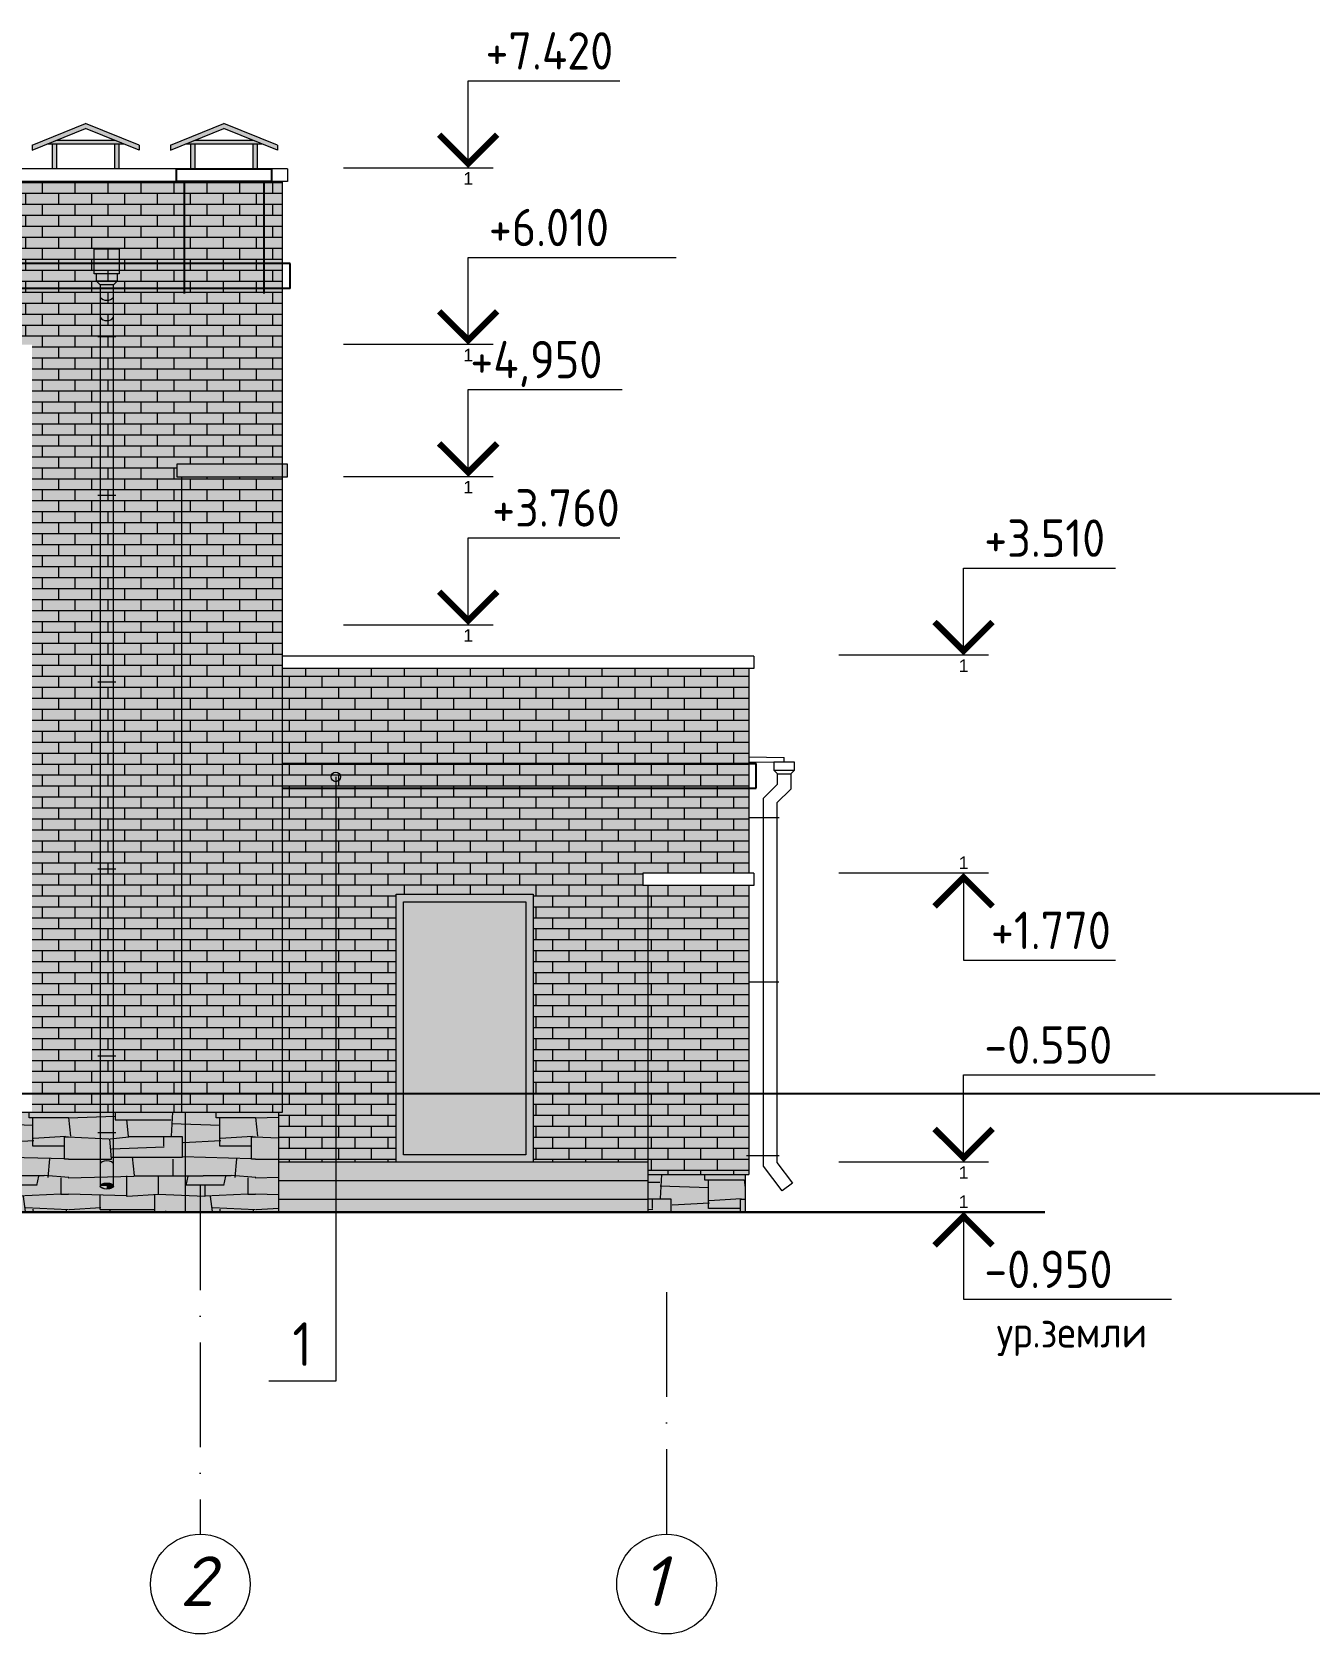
# Model space of a CAD drawing. Header units: millimetres. Extents: x 854812 to 1164625, y 589925 to 823301.
# Drawn here: x 1064218 to 1074469, y 806031 to 818885 of the extents above; entities that cross this region are included whole.
import ezdxf
from ezdxf.enums import TextEntityAlignment as Align

# ---------------------------------------------------------------- set-up
doc = ezdxf.new("R2010")
doc.units = ezdxf.units.MM
doc.linetypes.add('ACAD_ISO10W100', pattern=[18, 12, -3, 0, -3])
doc.linetypes.add('JIS_08_15', pattern=[17.25, 15, -0.75, 0.75, -0.75])
doc.layers.get('Defpoints').update_dxf_attribs({"color": 40})
for name, color, linetype, lineweight in [('АР_Текст_отметки высот', 95, 'Continuous', 9), ('АР_Текст_пояснения-выноски', 54, 'Continuous', 9), ('АР_Штрих_материалы', 27, 'Continuous', 9), ('оси', 50, 'JIS_08_15', 9), ('размеры', 215, 'Continuous', 13), ('стены', 172, 'Continuous', 30), ('текст', 7, 'Continuous', 13), ('УКАЗАТЕЛЬ', 6, 'Continuous', 13), ('ФАСАД', 7, 'Continuous', 13), ('ШТРИХ', 142, 'Continuous', 13), ('штриховка', 8, 'Continuous', 9)]:
    doc.layers.add(name, color=color, linetype=linetype, lineweight=lineweight)
doc.styles.add('GOST 2.304', font='isocpeur.ttf', dxfattribs={"width": 0.9})
doc.styles.add('Isocpeur', font='isocpeui.ttf')
doc.styles.get("Standard").update_dxf_attribs({"font": 'arial.ttf'})
pattern_1 = [(0, (0, 53720.5), (0, 88.06434), []), (90, (0, 53720.5), (-132.08, 88.06434), [88.06434, -88.06434])]

# ---------------------------------------------------------------- blocks, each defined once
blk = doc.blocks.new('*U353')
at = {"color": 7, "linetype": 'Continuous', "lineweight": 15}
for p, q in [((-12, 0), (-10, 0)), ((-10, 0), (-10, -7)), ((-10, 0), (0, 0)), ((-10, -7), (-26.68, -7))]:
    blk.add_line(p, q, dxfattribs=at)
at = {"color": 7, "linetype": 'Continuous', "lineweight": 15, "const_width": 0.5}
blk.add_lwpolyline([(-7.67, -2.68), (-10, -0.35), (-12.32, -2.68)], dxfattribs=at)
at = {"color": 7, "linetype": 'Continuous', "lineweight": 15, "style": 'GOST 2.304', "width": 0.9, "flags": 8}
blk.add_attdef('+OTM', text='', height=3, rotation=360, dxfattribs=at).set_placement((-20.16, -7), align=Align.BOTTOM_LEFT)
at = {"color": 7, "linetype": 'Continuous', "lineweight": 15, "flags": 8}
blk.add_attdef('YRZ', text='', height=3, rotation=360, dxfattribs=at).set_placement((-21.03, -11.62), align=Align.BOTTOM_LEFT)
at = {"layer": 'Defpoints', "color": 5, "linetype": 'Continuous', "flags": 8}
blk.add_attdef('M', text='', height=1, rotation=360, dxfattribs=at).set_placement((-9.9, 1.33), align=Align.TOP_CENTER)
blk = doc.blocks.new('*U417')
at = {"color": 7, "linetype": 'Continuous', "lineweight": 15}
for p, q in [((-10, 7), (-25.36, 7)), ((-10, 0), (-10, 7)), ((-12, 0), (-10, 0)), ((-10, 0), (0, 0))]:
    blk.add_line(p, q, dxfattribs=at)
at = {"color": 7, "linetype": 'Continuous', "lineweight": 15, "const_width": 0.5}
blk.add_lwpolyline([(-7.67, 2.67), (-10, 0.35), (-12.32, 2.67)], dxfattribs=at)
at = {"color": 7, "linetype": 'Continuous', "lineweight": 15, "style": 'GOST 2.304', "width": 0.9, "flags": 8}
blk.add_attdef('+OTM', text='', height=3, rotation=360, dxfattribs=at).set_placement((-20.16, 7), align=Align.BOTTOM_LEFT)
at = {"layer": 'Defpoints', "color": 5, "linetype": 'Continuous', "flags": 8}
blk.add_attdef('M', text='', height=1, dxfattribs=at).set_placement((-9.9, -0.33), align=Align.TOP_CENTER)
blk = doc.blocks.new('*U423')
at = {"color": 7, "linetype": 'Continuous', "lineweight": 15}
for p, q in [((-10, 7), (-22.17, 7)), ((-10, 0), (-10, 7)), ((-12, 0), (-10, 0)), ((-10, 0), (0, 0))]:
    blk.add_line(p, q, dxfattribs=at)
at = {"color": 7, "linetype": 'Continuous', "lineweight": 15, "const_width": 0.5}
blk.add_lwpolyline([(-7.67, 2.67), (-10, 0.35), (-12.32, 2.67)], dxfattribs=at)
at = {"color": 7, "linetype": 'Continuous', "lineweight": 15, "style": 'GOST 2.304', "width": 0.9, "flags": 8}
blk.add_attdef('+OTM', text='', height=3, rotation=360, dxfattribs=at).set_placement((-20.16, 7), align=Align.BOTTOM_LEFT)
at = {"layer": 'Defpoints', "color": 5, "linetype": 'Continuous', "flags": 8}
blk.add_attdef('M', text='', height=1, dxfattribs=at).set_placement((-9.9, -0.33), align=Align.TOP_CENTER)
blk = doc.blocks.new('*U427')
at = {"color": 7, "linetype": 'Continuous', "lineweight": 15}
for p, q in [((-12, 0), (-10, 0)), ((-10, 0), (-10, -7)), ((-10, 0), (0, 0)), ((-10, -7), (-22.17, -7))]:
    blk.add_line(p, q, dxfattribs=at)
at = {"color": 7, "linetype": 'Continuous', "lineweight": 15, "const_width": 0.5}
blk.add_lwpolyline([(-7.67, -2.68), (-10, -0.35), (-12.32, -2.68)], dxfattribs=at)
at = {"color": 7, "linetype": 'Continuous', "lineweight": 15, "style": 'GOST 2.304', "width": 0.9, "flags": 8}
blk.add_attdef('+OTM', text='', height=3, rotation=360, dxfattribs=at).set_placement((-20.16, -7), align=Align.BOTTOM_LEFT)
at = {"layer": 'Defpoints', "color": 5, "linetype": 'Continuous', "flags": 8}
blk.add_attdef('M', text='', height=1, rotation=360, dxfattribs=at).set_placement((-9.9, 1.33), align=Align.TOP_CENTER)
blk = doc.blocks.new('*U354')
at = {"color": 7, "linetype": 'Continuous', "lineweight": 15}
for p, q in [((-10, 7), (-26.68, 7)), ((-10, 0), (-10, 7)), ((-12, 0), (-10, 0)), ((-10, 0), (0, 0))]:
    blk.add_line(p, q, dxfattribs=at)
at = {"color": 7, "linetype": 'Continuous', "lineweight": 15, "const_width": 0.5}
blk.add_lwpolyline([(-7.67, 2.67), (-10, 0.35), (-12.32, 2.67)], dxfattribs=at)
at = {"color": 7, "linetype": 'Continuous', "lineweight": 15, "style": 'GOST 2.304', "width": 0.9, "flags": 8}
blk.add_attdef('+OTM', text='', height=3, rotation=360, dxfattribs=at).set_placement((-20.16, 7), align=Align.BOTTOM_LEFT)
at = {"layer": 'Defpoints', "color": 5, "linetype": 'Continuous', "flags": 8}
blk.add_attdef('M', text='', height=1, dxfattribs=at).set_placement((-9.9, -0.33), align=Align.TOP_CENTER)
blk = doc.blocks.new('*U491')
at = {"color": 7, "linetype": 'Continuous', "lineweight": 15}
for p, q in [((-10, 7), (-22.34, 7)), ((-10, 0), (-10, 7)), ((-12, 0), (-10, 0)), ((-10, 0), (0, 0))]:
    blk.add_line(p, q, dxfattribs=at)
at = {"color": 7, "linetype": 'Continuous', "lineweight": 15, "const_width": 0.5}
blk.add_lwpolyline([(-7.67, 2.67), (-10, 0.35), (-12.32, 2.67)], dxfattribs=at)
at = {"color": 7, "linetype": 'Continuous', "lineweight": 15, "style": 'GOST 2.304', "width": 0.9, "flags": 8}
blk.add_attdef('+OTM', text='', height=3, rotation=360, dxfattribs=at).set_placement((-20.16, 7), align=Align.BOTTOM_LEFT)
at = {"layer": 'Defpoints', "color": 5, "linetype": 'Continuous', "flags": 8}
blk.add_attdef('M', text='', height=1, dxfattribs=at).set_placement((-9.9, -0.33), align=Align.TOP_CENTER)
blk = doc.blocks.new('п')
at = {"layer": 'АР_Штрих_материалы', "ltscale": 100, "true_color": 0xffffff}
blk.add_hatch(color=7, dxfattribs=at).paths.add_polyline_path([(971891, 761696), (971002, 761696), (971002, 761596), (971891, 761596)])
at = {"layer": 'ФАСАД', "color": 7, "ltscale": 0.1}
blk.add_lwpolyline([(971891, 761696), (971002, 761696), (971002, 761596), (971891, 761596), (971891, 761696)], dxfattribs=at)
blk = doc.blocks.new('вв12')
at = {"layer": 'ШТРИХ', "ltscale": 0.1, "true_color": 0xffffff}
h = blk.add_hatch(color=7, dxfattribs=at)
edge = h.paths.add_edge_path()
edge.add_ellipse((1016873, 755904), major_axis=(-52.9, 0), ratio=0.467596, start_angle=0, end_angle=360)
edge.add_line((1016926, 755904), (1016820, 755904))
h.paths.add_polyline_path([(1016956, 763165), (1016790, 763165), (1016820, 763135), (1016926, 763135)])
h.paths.add_polyline_path([(1016956, 763224), (1016790, 763224), (1016790, 763165), (1016956, 763165)])
h.paths.add_polyline_path([(1016956, 763228), (1016790, 763228), (1016790, 763224), (1016956, 763224)])
blk.add_hatch(color=7, dxfattribs=at).paths.add_polyline_path([(1016820, 755904), (1016830, 755890), (1016844, 755883), (1016859, 755880), (1016873, 755879), (1016888, 755880), (1016902, 755883), (1016917, 755890), (1016926, 755904), (1016926, 763135), (1016820, 763135)])
h = blk.add_hatch(color=7, dxfattribs=at)
edge = h.paths.add_edge_path()
edge.add_line((1016873, 755904), (1016820, 755904))
edge.add_ellipse((1016873, 755904), major_axis=(-52.9, 0), ratio=0.467596, start_angle=0, end_angle=360)
edge.add_line((1016873, 755879), (1016873, 755904))
at = {"layer": 'ФАСАД', "color": 7}
for p, q in [((1016820, 763135, 0), (1016790, 763165, 0)), ((1016801, 762720, 0), (1016946, 762720, 0)), ((1016801, 761449, 0), (1016946, 761449, 0)), ((1016801, 759949, 0), (1016946, 759949, 0)), ((1016801, 758449, 0), (1016946, 758449, 0)), ((1016801, 756949, 0), (1016946, 756949, 0)), ((1016801, 756335, 0), (1016946, 756335, 0))]:
    blk.add_line(p, q, dxfattribs=at)
at = {"layer": 'ФАСАД', "ltscale": 0.1, "elevation": 0}
blk.add_lwpolyline([(1016973, 763224), (1016773, 763224), (1016773, 763426), (1016973, 763426)], close=True, dxfattribs=at)
at = {"layer": 'ФАСАД', "color": 7, "elevation": 0}
for points in [[(1016956, 763165), (1016790, 763165), (1016790, 763228), (1016956, 763228), (1016956, 763165), (1016926, 763135), (1016820, 763135), (1016820, 755904)], [(1016926, 755904), (1016926, 763135)]]:
    blk.add_lwpolyline(points, dxfattribs=at)
at = {"layer": 'ФАСАД', "color": 7}
for centre in [(1016873, 763079, 0), (1016873, 762916, 0)]:
    blk.add_arc(centre, 66.9, 217.649, 322.351, dxfattribs=at)
blk.add_ellipse((1016873, 755904, 0), major_axis=(-52.9, 0), ratio=0.467596, dxfattribs=at)
at = {"layer": 'ШТРИХ', "color": 19, "ltscale": 0.1}
blk.add_ellipse((1016873, 756081, 0), major_axis=(-52.9, 0), ratio=0.467596, start_param=3.141593, end_param=6.283185, dxfattribs=at)

msp = doc.modelspace()

# ---------------------------------------------------------------- hatches: boundary and pattern name
at = {"layer": 'АР_Штрих_материалы', "ltscale": 100, "true_color": 0xd9d9d9}
h = msp.add_hatch(color=254, dxfattribs=at)
h.paths.add_polyline_path([(1066227.8, 817686.5), (1061007.8, 817686.5), (1061007.8, 816826.5), (1066227.8, 816826.5)])
h.paths.add_polyline_path([(1066227.8, 816826.5), (1061007.8, 816826.5), (1061007.8, 816376.4), (1062208.1, 816376.4), (1062208.1, 815416.5), (1063017.8, 815416.5), (1063017.8, 816376.4), (1064218.1, 816376.4), (1064218.1, 814126.4), (1064218.1, 810216.5), (1065418.1, 810216.5), (1065418.1, 815316.5), (1065378.1, 815316.5), (1065378.1, 815416.5), (1066227.8, 815416.5)])
at = {"layer": 'АР_Штрих_материалы', "lineweight": 9, "ltscale": 100, "true_color": 0xffffff}
h = msp.add_hatch(dxfattribs=at)
h.set_pattern_fill('AR-BRSTD', scale=1.3, style=0)
h.set_pattern_definition(pattern_1)
h.paths.add_polyline_path([(1066227.8, 817686.5), (1061007.8, 817686.5), (1061007.8, 816376.4), (1062208.1, 816376.4), (1062208.1, 815416.5), (1063017.8, 815416.5), (1063017.8, 816376.4), (1064218.1, 816376.4), (1064218.1, 814126.4), (1064218.1, 810216.5), (1065418.1, 810216.5), (1065418.1, 815316.5), (1065378.1, 815316.5), (1065378.1, 815416.5), (1066227.8, 815416.5)])
h.paths.add_polyline_path([(1066227.8, 815316.5), (1065418.1, 815316.5), (1065418.1, 810216.5), (1066227.8, 810216.5)])
h.paths.add_polyline_path([(1063017.8, 815316.5), (1062208.1, 815316.5), (1062208.1, 814126.5), (1062207.8, 810216.5), (1063017.8, 810216.5)], flags=17)
at = {"layer": 'АР_Штрих_материалы', "ltscale": 100, "true_color": 0xd9d9d9}
h = msp.add_hatch(color=254, dxfattribs=at)
h.paths.add_polyline_path([(1061007.8, 814126.5), (1061007.8, 814126.5), (1061007.8, 815316.5), (1060197.8, 815316.5), (1060197.8, 810216.5), (1061007.8, 810216.5)])
h.paths.add_polyline_path([(1066227.8, 815316.5), (1065418.1, 815316.5), (1065418.1, 810216.5), (1066227.8, 810216.5)])
h.paths.add_polyline_path([(1057797.8, 813216.4), (1057797.8, 815316.5), (1056987.8, 815316.5), (1056987.8, 810216.5), (1057797.8, 810216.5), (1057797.8, 810716.4), (1057797.8, 810716.4)])
h = msp.add_hatch(color=254, dxfattribs=at)
h.paths.add_polyline_path([(1069967.8, 813776.5), (1066227.8, 813776.5), (1066227.8, 812816.5), (1069967.8, 812816.5)])
h.paths.add_polyline_path([(1069967.8, 812816.5), (1066227.8, 812816.5), (1066227.8, 810216.5), (1066197.8, 810216.5), (1066197.8, 809816.5), (1067137.8, 809816.5), (1067137.8, 811966.5), (1068237.8, 811966.5), (1068237.8, 809816.5), (1069157.9, 809816.5), (1069157.9, 812036.5), (1069117.9, 812036.5), (1069117.9, 812136.5), (1069967.8, 812136.5)])
h.paths.add_polyline_path([(1069967.8, 812036.5), (1069157.9, 812036.5), (1069157.9, 809716.5), (1069967.8, 809716.5)])
at = {"layer": 'АР_Штрих_материалы', "lineweight": 9, "ltscale": 100, "true_color": 0xffffff}
h = msp.add_hatch(dxfattribs=at)
h.set_pattern_fill('AR-BRSTD', scale=1.3, style=0)
h.set_pattern_definition(pattern_1)
h.paths.add_polyline_path([(1069967.8, 813776.5), (1066227.8, 813776.5), (1066227.8, 812816.5), (1069967.8, 812816.5)])
h.paths.add_polyline_path([(1069967.8, 812816.5), (1066227.8, 812816.5), (1066227.8, 810216.5), (1066197.8, 810216.5), (1066197.8, 809816.5), (1067137.8, 809816.5), (1067137.8, 811966.5), (1068237.8, 811966.5), (1068237.8, 809816.5), (1069157.9, 809816.5), (1069157.9, 812036.5), (1069117.9, 812036.5), (1069117.9, 812136.5), (1069967.8, 812136.5)])
h.paths.add_polyline_path([(1069967.8, 812036.5), (1069157.9, 812036.5), (1069157.9, 809716.5), (1069967.8, 809716.5)])
at = {"layer": 'АР_Штрих_материалы', "ltscale": 100, "true_color": 0x3a271d}
h = msp.add_hatch(color=19, dxfattribs=at)
h.paths.add_polyline_path([(1055817.8, 810216.5), (1050997.8, 810216.5), (1050997.8, 809416.5), (1055817.8, 809416.5)])
h.paths.add_polyline_path([(1065448.1, 810216.5), (1062987.9, 810216.5), (1062987.9, 809416.5), (1065448.1, 809416.5)])
h = msp.add_hatch(color=19, dxfattribs=at)
h.paths.add_polyline_path([(1057767.9, 810216.5), (1057017.8, 810216.5), (1057017.8, 809416.5), (1057767.9, 809416.5)])
h.paths.add_polyline_path([(1060977.9, 810216.5), (1060227.8, 810216.5), (1060227.8, 809416.5), (1060977.9, 809416.5)])
h.paths.add_polyline_path([(1062987.9, 810216.5), (1062237.8, 810216.5), (1062237.8, 809416.5), (1062987.9, 809416.5)])
h.paths.add_polyline_path([(1066197.8, 810216.5), (1065448.1, 810216.5), (1065448.1, 809416.5), (1066197.8, 809416.5)])
h.paths.add_polyline_path([(1069937.8, 809716.5), (1069157.9, 809716.5), (1069157.9, 809416.5), (1069937.8, 809416.5)])
at = {"layer": 'АР_Штрих_материалы', "ltscale": 100, "true_color": 0x553a2a}
msp.add_hatch(color=39, dxfattribs=at).paths.add_polyline_path([(1069157.9, 809816.5), (1066197.8, 809816.5), (1066197.8, 809666.5), (1069157.9, 809666.5)])
at = {"layer": 'АР_Штрих_материалы', "ltscale": 100, "true_color": 0x60412f}
msp.add_hatch(color=49, dxfattribs=at).paths.add_polyline_path([(1069157.9, 809666.5), (1066197.8, 809666.5), (1066197.8, 809516.5), (1069157.9, 809516.5)])
at = {"layer": 'АР_Штрих_материалы', "ltscale": 100, "true_color": 0x744f39}
msp.add_hatch(color=27, dxfattribs=at).paths.add_polyline_path([(1069157.9, 809516.5), (1066197.8, 809516.5), (1066197.8, 809416.5), (1069157.9, 809416.5)])
at = {"layer": 'ШТРИХ', "ltscale": 0.1, "true_color": 0x2f1d18}
h = msp.add_hatch(color=19, dxfattribs=at)
h.paths.add_polyline_path([(1052237.9, 818477.3), (1051137.7, 818477.3), (1051137.7, 818436.5), (1052237.9, 818436.5)])
h.paths.add_polyline_path([(1051584.8, 818436.5), (1051554.8, 818436.5), (1051554.8, 818286.5), (1051584.8, 818286.5)])
h.paths.add_polyline_path([(1051334.8, 818436.5), (1051304.8, 818436.5), (1051304.8, 818286.5), (1051334.8, 818286.5)])
h.paths.add_polyline_path([(1051834.8, 818436.5), (1051804.8, 818436.5), (1051804.8, 818286.5), (1051834.8, 818286.5)])
h.paths.add_polyline_path([(1052084.8, 818436.5), (1052054.8, 818436.5), (1052054.8, 818286.5), (1052084.8, 818286.5)])
h.paths.add_polyline_path([(1056897.8, 817977.3), (1055117.8, 817977.3), (1055117.8, 817936.5), (1056897.8, 817936.5)])
h.paths.add_polyline_path([(1056917.8, 817977.3), (1056897.8, 817977.3), (1056897.8, 817936.5), (1056917.8, 817936.5)])
h.paths.add_polyline_path([(1056782.8, 817936.5), (1056752.8, 817936.5), (1056752.8, 817786.5), (1056782.8, 817786.5)])
h.paths.add_polyline_path([(1056532.8, 817936.5), (1056502.8, 817936.5), (1056502.8, 817786.5), (1056532.8, 817786.5)])
h.paths.add_polyline_path([(1056282.8, 817936.5), (1056252.8, 817936.5), (1056252.8, 817786.5), (1056282.8, 817786.5)])
h.paths.add_polyline_path([(1056032.8, 817936.5), (1056002.8, 817936.5), (1056002.8, 817786.5), (1056032.8, 817786.5)])
h.paths.add_polyline_path([(1055782.8, 817936.5), (1055752.8, 817936.5), (1055752.8, 817786.5), (1055782.8, 817786.5)])
h.paths.add_polyline_path([(1055532.8, 817936.5), (1055502.8, 817936.5), (1055502.8, 817786.5), (1055532.8, 817786.5)])
h.paths.add_polyline_path([(1055282.8, 817936.5), (1055252.8, 817936.5), (1055252.8, 817786.5), (1055282.8, 817786.5)])
h.paths.add_polyline_path([(1064883.1, 818015.1), (1064413.1, 818015.1), (1064338.7, 817985.1), (1064957.5, 817985.1)], flags=17)
h.paths.add_polyline_path([(1064648.1, 818109.9), (1065078.1, 817936.5), (1065078.1, 817977.3), (1064648.1, 818150.7), (1064218.1, 817977.3), (1064218.1, 817936.5)])
h.paths.add_polyline_path([(1064413.1, 817985.1), (1064383.1, 817985.1), (1064383.1, 817786.5), (1064413.1, 817786.5)])
h.paths.add_polyline_path([(1064913.1, 817985.1), (1064883.1, 817985.1), (1064883.1, 817786.5), (1064913.1, 817786.5)])
h.paths.add_polyline_path([(1065757.8, 818109.9), (1066187.8, 817936.5), (1066187.8, 817977.3), (1065757.8, 818150.7), (1065327.8, 817977.3), (1065327.8, 817936.5)])
h.paths.add_polyline_path([(1065992.8, 818015.1), (1065522.8, 818015.1), (1065448.4, 817985.1), (1066067.2, 817985.1)], flags=17)
h.paths.add_polyline_path([(1065522.8, 817985.1), (1065492.8, 817985.1), (1065492.8, 817786.5), (1065522.8, 817786.5)])
h.paths.add_polyline_path([(1066022.8, 817985.1), (1065992.8, 817985.1), (1065992.8, 817786.5), (1066022.8, 817786.5)])
h = msp.add_hatch(color=19, dxfattribs=at)
h.paths.add_polyline_path([(1068237.8, 811966.5), (1067137.8, 811966.5), (1067137.8, 809816.5), (1068237.8, 809816.5)])
h.paths.add_polyline_path([(1068177.8, 811906.5), (1068177.8, 809876.5), (1067197.8, 809876.5), (1067197.8, 811906.5)], flags=16)
at = {"layer": 'ШТРИХ', "ltscale": 0.1, "true_color": 0x402821}
msp.add_hatch(color=19, dxfattribs=at).paths.add_polyline_path([(1068177.8, 811906.5), (1067197.8, 811906.5), (1067197.8, 809876.5), (1068177.8, 809876.5)])
at = {"layer": 'штриховка', "lineweight": 20, "true_color": 0x9e9e9e, "transparency": 33554687}
h = msp.add_hatch(dxfattribs=at)
h.set_pattern_fill('STNSQR', color=253, scale=1500, pattern_type=2)
h.set_pattern_definition([(3.3665, (433004.325, 1293930.51), (23999.998983, 1500.016445), [255.441, -25288.6395]), (90, (433259.3, 1293930.5), (-1500, 1500), [120, -1380]), (0, (433259.3, 1293930.5), (1500, 1500), [435, -1065]), (270, (433694.3, 1294050.5), (1500, -1500), [135, -1365]), (0, (433694.3, 1293915.5), (1500, 1500), [465, -1035]), (97.125, (434159.33, 1293915.51), (-1499.997423, 10500.00057), [120.9345, -11972.4525]), (275.1944, (433334.33, 1293930.51), (1499.992837, -15000.001005), [165.681, -16402.3605]), (177.5104, (433349.325, 1293765.51), (-1499.999748, 0.0015583), [345.3255, -34187.268]), (274.3987, (433199.33, 1293765.51), (1499.997534, -17999.999712), [195.576, -19362.0315]), (180, (433199.3, 1293600.5), (-1500, -1500), [195, -1305]), (1.9092, (433214.325, 1293570.51), (43499.9985474, 1500.0363616), [450.2505, -44574.7425]), (90, (433664.3, 1293585.5), (-1500, 1500), [180, -1320]), (180, (433664.3, 1293765.5), (-1500, -1500), [315, -1185]), (0, (433664.3, 1293765.5), (1500, 1500), [135, -1365]), (95.7106, (433799.33, 1293765.51), (-1500.001972, 13499.999135), [150.7485, -14924.0655]), (358.5312, (433664.325, 1293615.51), (1499.9993692, 0.0006339), [585.192, -57934.035]), (94.7636, (434249.33, 1293600.51), (-1499.987299, 16500.00142), [180.624, -17881.7685]), (181.9749, (434234.325, 1293780.51), (-42000.0005183, -1499.974642), [435.258, -43090.596]), (357.5104, (434159.325, 1293945.51), (1499.999748, -0.0015583), [345.3255, -34187.268]), (95.7106, (434234.33, 1293780.51), (-1500.001972, 13499.999135), [150.7485, -14924.0655]), (0, (434249.3, 1293705.5), (1500, 1500), [255, -1245]), (93.8141, (434504.33, 1293705.51), (-1500.009186, 20999.999012), [225.4995, -22324.4445]), (0, (433004.3, 1293435.5), (1500, 1500), [15, -1485]), (90, (433019.3, 1293435.5), (-1500, 1500), [165, -1335]), (270, (433304.3, 1293570.5), (1500, -1500), [255, -1245]), (0, (433019.3, 1293435.5), (1500, 1500), [285, -1215]), (274.7636, (433829.33, 1293600.51), (1499.987299, -16500.00142), [180.624, -17881.7685]), (178.4089, (433844.325, 1293450.51), (-1499.9993665, -0.000971), [540.2085, -53480.6205]), (1.302, (433844.325, 1293420.51), (64499.9982742, 1500.052659), [660.171, -65356.8735]), (276.3402, (433784.33, 1293450.51), (1500.00237, -11999.999104), [135.831, -13447.2465]), (278.1301, (434039.33, 1293420.51), (1499.999034, -8999.999665), [106.0665, -10500.5355]), (270, (434264.3, 1293435.5), (1500, -1500), [135, -1365]), (0, (434504.3, 1293780.5), (1500, 1500), [0, -1500]), (0, (434504.3, 1293870.5), (1500, 1500), [0, -1500]), (0, (434249.3, 1293600.5), (1500, 1500), [255, -1245]), (0, (434504.3, 1293750.5), (1500, 1500), [0, -1500]), (358.2643, (433304.325, 1293330.51), (1499.9997257, -6.16e-05), [495.2265, -49027.4955]), (0, (433799.3, 1293315.5), (1500, 1500), [255, -1245]), (355.9144, (434054.33, 1293315.51), (1500.000444, 0.000332), [210.5355, -20842.968]), (0, (434264.3, 1293315.5), (1500, 1500), [240, -1260]), (180, (433304.3, 1293315.5), (-1500, -1500), [300, -1200]), (90, (433919.3, 1294350.5), (-1500, 1500), [165, -1335]), (90, (433769.3, 1294440.5), (-1500, 1500), [75, -1425]), (95.1944, (433349.33, 1294335.51), (-1499.992837, 15000.001005), [165.681, -16402.3605]), (90, (434474.3, 1294335.5), (-1500, 1500), [180, -1320]), (181.6366, (433529.325, 1294200.51), (-50999.9998187, -1500.020787), [525.2145, -51996.21]), (183.3665, (433724.325, 1294050.51), (-23999.998983, -1500.016445), [255.441, -25288.6395]), (2.0454, (433349.325, 1294425.51), (40500.0008, 1499.994725), [420.2685, -41606.5095]), (0, (433349.3, 1294350.5), (1500, 1500), [570, -930]), (182.4896, (434444.325, 1294050.51), (-32999.9992196, -1500.026798), [345.3255, -34187.268]), (180, (434309.3, 1294200.5), (-1500, -1500), [225, -1275]), (178.4518, (434474.325, 1294335.51), (-1500.0000386, 0.0013506), [555.2025, -54965.064]), (180, (434504.3, 1294050.5), (-1500, -1500), [60, -1440]), (175.6013, (434504.33, 1294185.51), (-1499.999216, 0.00055), [195.576, -19362.0315]), (180, (434504.3, 1294335.5), (-1500, -1500), [30, -1470]), (270, (434444.3, 1294185.5), (1500, -1500), [135, -1365]), (84.2894, (434339.33, 1294185.51), (-0.000268, 1499.999758), [150.7485, -14924.0655]), (177.7094, (434099.325, 1294035.51), (-1500.0000596, -0.000203), [375.3, -37154.688]), (0, (433529.3, 1294200.5), (1500, 1500), [555, -945]), (270, (434099.3, 1294125.5), (1500, -1500), [90, -1410]), (180, (434249.3, 1294125.5), (-1500, -1500), [300, -1200]), (258.6901, (434264.33, 1294200.5), (0.00056, -1500.00044), [76.485, -7572.0435]), (78.6901, (433949.33, 1294125.5), (-0.00056, 1500.00044), [76.485, -7572.0435]), (270, (433724.3, 1294200.5), (1500, -1500), [150, -1350]), (90, (433844.3, 1294200.5), (-1500, 1500), [135, -1365]), (275.7106, (433514.33, 1294350.51), (1500.001972, -13499.999135), [150.7485, -14924.0655]), (178.1524, (433469.325, 1294035.51), (-1499.9998144, 0.0001665), [465.2415, -46058.946]), (0, (433004.3, 1294335.5), (1500, 1500), [345, -1155]), (270, (433469.3, 1294200.5), (1500, -1500), [165, -1335]), (96.3402, (433484.33, 1294515.51), (-1500.00237, 11999.999104), [135.831, -13447.2465]), (5.7106, (433334.33, 1294500.51), (13499.999135, 1500.001972), [150.7485, -14924.0655]), (0, (433424.3, 1294785.5), (1500, 1500), [510, -990]), (183.3665, (434474.325, 1294515.51), (-23999.998983, -1500.016445), [255.441, -25288.6395]), (180, (434474.3, 1294440.5), (-1500, -1500), [255, -1245]), (180, (434504.3, 1294665.5), (-1500, -1500), [315, -1185]), (0, (434474.3, 1294515.5), (1500, 1500), [30, -1470]), (357.7974, (433829.325, 1294620.51), (1499.999731, -0.000221), [390.288, -38638.5465]), (180, (433919.3, 1294515.5), (-1500, -1500), [435, -1065]), (182.8624, (434219.325, 1294485.51), (-28500.000025, -1499.99797), [300.375, -29737.1025]), (90, (434219.3, 1294440.5), (-1500, 1500), [225, -1275]), (90, (434189.3, 1294665.5), (-1500, 1500), [120, -1380]), (266.8202, (433844.325, 1294785.51), (0.0007885, -1499.999469), [270.417, -26771.2185]), (177.3974, (433334.325, 1294500.51), (-1500.000712, 0.000513), [330.3405, -32703.732]), (2.2906, (433004.325, 1294665.51), (36000.0001938, 1499.9936297), [375.3, -37154.688]), (270, (433379.3, 1294785.5), (1500, -1500), [135, -1365]), (275.7106, (433004.33, 1294665.51), (1500.001972, -13499.999135), [150.7485, -14924.0655]), (0, (433379.3, 1294650.5), (1500, 1500), [450, -1050]), (270, (433379.3, 1293315.5), (1500, -1500), [30, -1470]), (270, (433844.3, 1293315.5), (1500, -1500), [30, -1470]), (90, (434189.3, 1293285.5), (-1500, 1500), [30, -1470])])
h.paths.add_polyline_path([(1066197.8, 809416.5), (1066197.8, 810216.5), (1062237.8, 810216.5), (1062237.8, 809416.5)])
h = msp.add_hatch(dxfattribs=at)
h.set_pattern_fill('STNSQR', color=253, scale=1500, pattern_type=2)
h.set_pattern_definition([(3.3665, (439924.65, 1293430.51), (23999.998983, 1500.016445), [255.441, -25288.6395]), (90, (440179.6, 1293430.5), (-1500, 1500), [120, -1380]), (0, (440179.6, 1293430.5), (1500, 1500), [435, -1065]), (270, (440614.6, 1293550.5), (1500, -1500), [135, -1365]), (0, (440614.6, 1293415.5), (1500, 1500), [465, -1035]), (97.125, (441079.65, 1293415.51), (-1499.997423, 10500.00057), [120.9345, -11972.4525]), (275.1944, (440254.65, 1293430.51), (1499.992837, -15000.001005), [165.681, -16402.3605]), (177.5104, (440269.646, 1293265.51), (-1499.999748, 0.0015583), [345.3255, -34187.268]), (274.3987, (440119.65, 1293265.51), (1499.997534, -17999.999712), [195.576, -19362.0315]), (180, (440119.6, 1293100.5), (-1500, -1500), [195, -1305]), (1.9092, (440134.646, 1293070.51), (43499.9985474, 1500.0363616), [450.2505, -44574.7425]), (90, (440584.6, 1293085.5), (-1500, 1500), [180, -1320]), (180, (440584.6, 1293265.5), (-1500, -1500), [315, -1185]), (0, (440584.6, 1293265.5), (1500, 1500), [135, -1365]), (95.7106, (440719.65, 1293265.51), (-1500.001972, 13499.999135), [150.7485, -14924.0655]), (358.5312, (440584.646, 1293115.51), (1499.9993692, 0.0006339), [585.192, -57934.035]), (94.7636, (441169.65, 1293100.51), (-1499.987299, 16500.00142), [180.624, -17881.7685]), (181.9749, (441154.646, 1293280.51), (-42000.0005183, -1499.974642), [435.258, -43090.596]), (357.5104, (441079.646, 1293445.51), (1499.999748, -0.0015583), [345.3255, -34187.268]), (95.7106, (441154.65, 1293280.51), (-1500.001972, 13499.999135), [150.7485, -14924.0655]), (0, (441169.6, 1293205.5), (1500, 1500), [255, -1245]), (93.8141, (441424.65, 1293205.51), (-1500.009186, 20999.999012), [225.4995, -22324.4445]), (0, (439924.6, 1292935.5), (1500, 1500), [15, -1485]), (90, (439939.6, 1292935.5), (-1500, 1500), [165, -1335]), (270, (440224.6, 1293070.5), (1500, -1500), [255, -1245]), (0, (439939.6, 1292935.5), (1500, 1500), [285, -1215]), (274.7636, (440749.65, 1293100.51), (1499.987299, -16500.00142), [180.624, -17881.7685]), (178.4089, (440764.646, 1292950.51), (-1499.9993665, -0.000971), [540.2085, -53480.6205]), (1.302, (440764.646, 1292920.51), (64499.9982742, 1500.052659), [660.171, -65356.8735]), (276.3402, (440704.65, 1292950.51), (1500.00237, -11999.999104), [135.831, -13447.2465]), (278.1301, (440959.65, 1292920.51), (1499.999034, -8999.999665), [106.0665, -10500.5355]), (270, (441184.6, 1292935.5), (1500, -1500), [135, -1365]), (0, (441424.6, 1293280.5), (1500, 1500), [0, -1500]), (0, (441424.6, 1293370.5), (1500, 1500), [0, -1500]), (0, (441169.6, 1293100.5), (1500, 1500), [255, -1245]), (0, (441424.6, 1293250.5), (1500, 1500), [0, -1500]), (358.2643, (440224.646, 1292830.51), (1499.9997257, -6.16e-05), [495.2265, -49027.4955]), (0, (440719.6, 1292815.5), (1500, 1500), [255, -1245]), (355.9144, (440974.65, 1292815.51), (1500.000444, 0.000332), [210.5355, -20842.968]), (0, (441184.6, 1292815.5), (1500, 1500), [240, -1260]), (180, (440224.6, 1292815.5), (-1500, -1500), [300, -1200]), (90, (440839.6, 1293850.5), (-1500, 1500), [165, -1335]), (90, (440689.6, 1293940.5), (-1500, 1500), [75, -1425]), (95.1944, (440269.65, 1293835.51), (-1499.992837, 15000.001005), [165.681, -16402.3605]), (90, (441394.6, 1293835.5), (-1500, 1500), [180, -1320]), (181.6366, (440449.646, 1293700.51), (-50999.9998187, -1500.020787), [525.2145, -51996.21]), (183.3665, (440644.65, 1293550.51), (-23999.998983, -1500.016445), [255.441, -25288.6395]), (2.0454, (440269.646, 1293925.51), (40500.0008, 1499.994725), [420.2685, -41606.5095]), (0, (440269.6, 1293850.5), (1500, 1500), [570, -930]), (182.4896, (441364.646, 1293550.51), (-32999.9992196, -1500.026798), [345.3255, -34187.268]), (180, (441229.6, 1293700.5), (-1500, -1500), [225, -1275]), (178.4518, (441394.646, 1293835.51), (-1500.0000386, 0.0013506), [555.2025, -54965.064]), (180, (441424.6, 1293550.5), (-1500, -1500), [60, -1440]), (175.6013, (441424.65, 1293685.51), (-1499.999216, 0.00055), [195.576, -19362.0315]), (180, (441424.6, 1293835.5), (-1500, -1500), [30, -1470]), (270, (441364.6, 1293685.5), (1500, -1500), [135, -1365]), (84.2894, (441259.65, 1293685.51), (-0.000268, 1499.999758), [150.7485, -14924.0655]), (177.7094, (441019.646, 1293535.51), (-1500.0000596, -0.000203), [375.3, -37154.688]), (0, (440449.6, 1293700.5), (1500, 1500), [555, -945]), (270, (441019.6, 1293625.5), (1500, -1500), [90, -1410]), (180, (441169.6, 1293625.5), (-1500, -1500), [300, -1200]), (258.6901, (441184.65, 1293700.5), (0.00056, -1500.00044), [76.485, -7572.0435]), (78.6901, (440869.65, 1293625.5), (-0.00056, 1500.00044), [76.485, -7572.0435]), (270, (440644.6, 1293700.5), (1500, -1500), [150, -1350]), (90, (440764.6, 1293700.5), (-1500, 1500), [135, -1365]), (275.7106, (440434.65, 1293850.51), (1500.001972, -13499.999135), [150.7485, -14924.0655]), (178.1524, (440389.646, 1293535.51), (-1499.9998144, 0.0001665), [465.2415, -46058.946]), (0, (439924.6, 1293835.5), (1500, 1500), [345, -1155]), (270, (440389.6, 1293700.5), (1500, -1500), [165, -1335]), (96.3402, (440404.65, 1294015.51), (-1500.00237, 11999.999104), [135.831, -13447.2465]), (5.7106, (440254.65, 1294000.51), (13499.999135, 1500.001972), [150.7485, -14924.0655]), (0, (440344.6, 1294285.5), (1500, 1500), [510, -990]), (183.3665, (441394.65, 1294015.51), (-23999.998983, -1500.016445), [255.441, -25288.6395]), (180, (441394.6, 1293940.5), (-1500, -1500), [255, -1245]), (180, (441424.6, 1294165.5), (-1500, -1500), [315, -1185]), (0, (441394.6, 1294015.5), (1500, 1500), [30, -1470]), (357.7974, (440749.646, 1294120.51), (1499.999731, -0.000221), [390.288, -38638.5465]), (180, (440839.6, 1294015.5), (-1500, -1500), [435, -1065]), (182.8624, (441139.65, 1293985.51), (-28500.000025, -1499.99797), [300.375, -29737.1025]), (90, (441139.6, 1293940.5), (-1500, 1500), [225, -1275]), (90, (441109.6, 1294165.5), (-1500, 1500), [120, -1380]), (266.8202, (440764.65, 1294285.51), (0.0007885, -1499.999469), [270.417, -26771.2185]), (177.3974, (440254.646, 1294000.51), (-1500.000712, 0.000513), [330.3405, -32703.732]), (2.2906, (439924.646, 1294165.51), (36000.0001938, 1499.9936297), [375.3, -37154.688]), (270, (440299.6, 1294285.5), (1500, -1500), [135, -1365]), (275.7106, (439924.65, 1294165.51), (1500.001972, -13499.999135), [150.7485, -14924.0655]), (0, (440299.6, 1294150.5), (1500, 1500), [450, -1050]), (270, (440299.6, 1292815.5), (1500, -1500), [30, -1470]), (270, (440764.6, 1292815.5), (1500, -1500), [30, -1470]), (90, (441109.6, 1292785.5), (-1500, 1500), [30, -1470])])
h.paths.add_polyline_path([(1069158.1, 809416.5), (1069937.8, 809416.5), (1069937.8, 809716.5), (1069158.1, 809716.5)])

# ---------------------------------------------------------------- linework, layer by layer
at = {"layer": 'Defpoints', "ltscale": 0.1}
for p, q in [((1065437.8, 817686.5, 0), (1065437.8, 816786.5, 0)), ((1066077.8, 817686.5, 0), (1066077.8, 816786.5, 0)), ((1066287.8, 817026.5, 0), (1051417.8, 817026.5, 0)), ((1066287.8, 816826.5, 0), (1066287.8, 817026.5, 0)), ((1066287.8, 816826.5, 0), (1051417.8, 816826.5, 0)), ((1066227.8, 813016.5, 0), (1070027.8, 813016.5, 0)), ((1070027.8, 812816.5, 0), (1070027.8, 813016.5, 0)), ((1066227.8, 812816.5, 0), (1070027.8, 812816.5, 0)), ((901206.4, 810366.5, 0), (1117696.6, 810366.5, 0))]:
    msp.add_line(p, q, dxfattribs=at)
at = {"layer": 'Defpoints', "ltscale": 0.1, "elevation": 0}
msp.add_lwpolyline([(1066137.8, 817686.5), (1065377.8, 817686.5), (1065377.8, 817786.5), (1066137.8, 817786.5)], close=True, dxfattribs=at)
at = {"layer": 'АР_Текст_пояснения-выноски', "color": 7, "ltscale": 100}
msp.add_lwpolyline([(1066654.4, 812907.6), (1066654.4, 808059.5), (1066116.6, 808059.5)], dxfattribs=at)
msp.add_circle((1066654.4, 812907.6), 38, dxfattribs=at)
at = {"layer": 'оси', "color": 7, "linetype": 'ACAD_ISO10W100', "ltscale": 70}
for p, q in [((1065567.8, 809630, 0), (1065567.8, 806830.8, 0)), ((1069308.1, 808774.4, 0), (1069307.8, 806830.8, 0))]:
    msp.add_line(p, q, dxfattribs=at)
at = {"layer": 'стены', "color": 7, "ltscale": 0.1}
msp.add_line((1072342.6, 809416.5, 0), (1049133.2, 809416.5, 0), dxfattribs=at)
at = {"layer": 'текст', "color": 7}
for centre in [(1065567.8, 806430.8, 0), (1069307.8, 806430.8, 0)]:
    msp.add_circle(centre, 400, dxfattribs=at)
at = {"layer": 'УКАЗАТЕЛЬ', "color": 7, "ltscale": 0.1}
msp.add_line((1069157.9, 809776.5), (1069157.9, 809486.5), dxfattribs=at)
at = {"layer": 'ФАСАД', "color": 7, "ltscale": 75}
for p, q in [((1064218.1, 817977.3, 0), (1064648.1, 818150.7, 0)), ((1064218.1, 817936.5, 0), (1064648.1, 818109.9, 0)), ((1065078.1, 817977.3, 0), (1064648.1, 818150.7, 0)), ((1065078.1, 817936.5, 0), (1064648.1, 818109.9, 0)), ((1065327.8, 817977.3, 0), (1065757.8, 818150.7, 0)), ((1065327.8, 817936.5, 0), (1065757.8, 818109.9, 0)), ((1066187.8, 817977.3, 0), (1065757.8, 818150.7, 0)), ((1066187.8, 817936.5, 0), (1065757.8, 818109.9, 0)), ((1064218.1, 817977.3, 0), (1064218.1, 817936.5, 0)), ((1064957.5, 817985.1, 0), (1064338.7, 817985.1, 0)), ((1064883.1, 818015.1, 0), (1064413.1, 818015.1, 0)), ((1065078.1, 817977.3, 0), (1065078.1, 817936.5, 0)), ((1065327.8, 817977.3, 0), (1065327.8, 817936.5, 0)), ((1066067.2, 817985.1, 0), (1065448.4, 817985.1, 0)), ((1065992.8, 818015.1, 0), (1065522.8, 818015.1, 0)), ((1066187.8, 817977.3, 0), (1066187.8, 817936.5, 0))]:
    msp.add_line(p, q, dxfattribs=at)
at = {"layer": 'ФАСАД', "color": 7, "ltscale": 0.1}
for p, q in [((1066267.8, 817786.5, 0), (1051437.8, 817786.5, 0)), ((1066267.8, 817786.5, 0), (1066267.8, 817686.5, 0)), ((1066267.8, 817686.5), (1051437.8, 817686.5)), ((1066227.8, 810216.5, 0), (1066227.8, 817686.5, 0)), ((1065418.1, 815316.5, 0), (1065418.1, 810216.5, 0)), ((1066227.8, 813876.5, 0), (1066227.8, 815316.5, 0)), ((1070007.9, 813876.5, 0), (1066227.8, 813876.5, 0)), ((1070007.9, 813876.5, 0), (1070007.9, 813776.5, 0)), ((1070007.9, 813776.5, 0), (1066227.8, 813776.5, 0)), ((1069967.8, 813776.5, 0), (1069967.8, 812136.5, 0)), ((1070007.9, 812136.5, 0), (1069117.9, 812136.5, 0)), ((1069117.9, 812136.5, 0), (1069117.9, 812036.5, 0)), ((1070007.9, 812136.5, 0), (1070007.9, 812036.5, 0)), ((1070007.9, 812036.5, 0), (1069117.9, 812036.5, 0)), ((1069157.9, 812036.5), (1069157.9, 809416.5)), ((1069967.8, 812036.5, 0), (1069967.8, 809716.5, 0)), ((1062207.8, 810216.5, 0), (1066227.8, 810216.5, 0)), ((1065448.1, 809416.5, 0), (1065448.1, 810216.5, 0)), ((1066197.8, 809416.5, 0), (1066197.8, 810216.5, 0)), ((1069157.9, 809816.5, 0), (1066197.8, 809816.5, 0)), ((1069158.1, 809716.5, 0), (1069967.8, 809716.5, 0)), ((1069157.9, 809666.5, 0), (1066197.8, 809666.5, 0)), ((1069157.9, 809516.5, 0), (1066197.8, 809516.5, 0))]:
    msp.add_line(p, q, dxfattribs=at)
at = {"layer": 'ФАСАД', "color": 7}
for p, q in [((1069967.9, 813068.3, 0), (1070250.6, 813064, 0)), ((1069967.9, 813028.3, 0), (1070167.9, 813025.2, 0)), ((1070250.6, 813026, 0), (1070250.6, 813064, 0)), ((1070303.6, 812933.4, 0), (1070333.4, 812963.2, 0)), ((1070211.7, 812578.7, 0), (1069967.9, 812578.7, 0)), ((1070208.3, 811261, 0), (1069964.5, 811261, 0)), ((1070211.7, 809866.8, 0), (1069947.9, 809866.8, 0))]:
    msp.add_line(p, q, dxfattribs=at)
at = {"layer": 'ФАСАД', "ltscale": 0.1}
msp.add_line((1069937.8, 809716.5, 0), (1069937.8, 809416.5, 0), dxfattribs=at)
at = {"layer": 'ФАСАД', "color": 7, "ltscale": 75, "elevation": 0}
for points in [[(1064413.1, 817985.1), (1064413.1, 817786.5), (1064383.1, 817786.5), (1064383.1, 817985.1)], [(1064913.1, 817985.1), (1064913.1, 817786.5), (1064883.1, 817786.5), (1064883.1, 817985.1)], [(1065522.8, 817985.1), (1065522.8, 817786.5), (1065492.8, 817786.5), (1065492.8, 817985.1)], [(1066022.8, 817985.1), (1066022.8, 817786.5), (1065992.8, 817786.5), (1065992.8, 817985.1)]]:
    msp.add_lwpolyline(points, dxfattribs=at)
at = {"layer": 'ФАСАД', "color": 7, "elevation": 0}
for points in [[(1070167.9, 812963.2), (1070333.4, 812963.2), (1070333.4, 813026), (1070167.9, 813026), (1070167.9, 812963.2), (1070197.7, 812933.4), (1070303.6, 812933.4), (1070303.6, 812810.5), (1070192.3, 812699.2)], [(1070086.4, 812738.6), (1070197.7, 812849.9), (1070197.7, 812933.4)]]:
    msp.add_lwpolyline(points, dxfattribs=at)
at = {"layer": 'ФАСАД', "color": 7, "ltscale": 0.4, "elevation": 0}
msp.add_lwpolyline([(1070192.3, 812699.2), (1070192.3, 809813.7), (1070318.9, 809648), (1070236.2, 809587.4), (1070086.4, 809783.4), (1070086.4, 812738.6)], dxfattribs=at)
at = {"layer": 'ФАСАД', "color": 7, "ltscale": 0.1, "elevation": 0}
msp.add_lwpolyline([(1067137.8, 811966.5), (1068237.8, 811966.5), (1068237.8, 809816.5), (1067137.8, 809816.5)], close=True, dxfattribs=at)
at = {"layer": 'ФАСАД', "color": 7, "lineweight": 9, "ltscale": 0.1, "elevation": 0}
msp.add_lwpolyline([(1067197.8, 811906.5), (1068177.8, 811906.5), (1068177.8, 809876.5), (1067197.8, 809876.5)], close=True, dxfattribs=at)

# ---------------------------------------------------------------- block references
at = {"layer": 'АР_Текст_отметки высот', "color": 7}
ref = msp.add_blockref('*U423', (1066717, 817793.8, 0), dxfattribs=dict(at, xscale=-100, yscale=100, zscale=100))
ref.add_attrib('+OTM', '+7.420', dxfattribs={"layer": '0', "color": 7, "linetype": 'Continuous', "lineweight": 15, "height": 300, "style": 'GOST 2.304', "width": 0.9, "flags": 8}).set_placement((1067855.2, 818493.8, 0), align=Align.BOTTOM_LEFT)
ref.add_attrib('M', '1', dxfattribs={"layer": 'Defpoints', "color": 5, "linetype": 'Continuous', "height": 100, "flags": 8}).set_placement((1067717, 817760.5, 0), align=Align.TOP_CENTER)
ref = msp.add_blockref('*U354', (1066717, 816376.5, 0), dxfattribs=dict(at, xscale=-100, yscale=100, zscale=100))
ref.add_attrib('+OTM', '+6.010', dxfattribs={"layer": '0', "color": 7, "linetype": 'Continuous', "lineweight": 15, "height": 300, "style": 'GOST 2.304', "width": 0.9, "flags": 8}).set_placement((1067882.2, 817076.5, 0), align=Align.BOTTOM_LEFT)
ref.add_attrib('M', '1', dxfattribs={"layer": 'Defpoints', "color": 5, "linetype": 'Continuous', "height": 100, "flags": 8}).set_placement((1067717, 816343.1, 0), align=Align.TOP_CENTER)
ref = msp.add_blockref('*U491', (1066717, 815316.5, 0), dxfattribs=dict(at, xscale=-100, yscale=100, zscale=100))
ref.add_attrib('+OTM', '+4,950', dxfattribs={"layer": '0', "color": 7, "linetype": 'Continuous', "lineweight": 15, "height": 300, "style": 'GOST 2.304', "width": 0.9, "flags": 8}).set_placement((1067733.7, 816016.5, 0), align=Align.BOTTOM_LEFT)
ref.add_attrib('M', '1', dxfattribs={"layer": 'Defpoints', "color": 5, "linetype": 'Continuous', "height": 100, "flags": 8}).set_placement((1067717, 815283.1, 0), align=Align.TOP_CENTER)
ref = msp.add_blockref('*U423', (1066717, 814126.5), dxfattribs=dict(at, xscale=-100, yscale=100, zscale=100))
ref.add_attrib('+OTM', '+3.760', dxfattribs={"layer": '0', "color": 7, "linetype": 'Continuous', "lineweight": 15, "height": 300, "style": 'GOST 2.304', "width": 0.9, "flags": 8}).set_placement((1067909.2, 814826.5), align=Align.BOTTOM_LEFT)
ref.add_attrib('M', '1', dxfattribs={"layer": 'Defpoints', "color": 5, "linetype": 'Continuous', "height": 100, "flags": 8}).set_placement((1067717, 814093.1), align=Align.TOP_CENTER)
ref = msp.add_blockref('*U423', (1070690.9, 813883.8, 0), dxfattribs=dict(at, xscale=-100, yscale=100, zscale=100))
ref.add_attrib('+OTM', '+3.510', dxfattribs={"layer": '0', "color": 7, "linetype": 'Continuous', "lineweight": 15, "height": 300, "style": 'GOST 2.304', "width": 0.9, "flags": 8}).set_placement((1071856.2, 814583.8, 0), align=Align.BOTTOM_LEFT)
ref.add_attrib('M', '1', dxfattribs={"layer": 'Defpoints', "color": 5, "linetype": 'Continuous', "height": 100, "flags": 8}).set_placement((1071690.9, 813850.5, 0), align=Align.TOP_CENTER)
ref = msp.add_blockref('*U427', (1070690.9, 812136.5), dxfattribs=dict(at, xscale=-100, yscale=100, zscale=100))
ref.add_attrib('+OTM', '+1.770', dxfattribs={"layer": '0', "color": 7, "linetype": 'Continuous', "lineweight": 15, "height": 300, "style": 'GOST 2.304', "width": 0.9, "flags": 8}).set_placement((1071910.2, 811436.5), align=Align.BOTTOM_LEFT)
ref.add_attrib('M', '1', dxfattribs={"layer": 'Defpoints', "color": 5, "linetype": 'Continuous', "height": 100, "flags": 8}).set_placement((1071690.9, 812269.4), align=Align.TOP_CENTER)
ref = msp.add_blockref('*U417', (1070690.9, 809816.5, 0), dxfattribs=dict(at, xscale=-100, yscale=100, zscale=100))
ref.add_attrib('+OTM', '-0.550', dxfattribs={"layer": '0', "color": 7, "linetype": 'Continuous', "lineweight": 15, "height": 300, "style": 'GOST 2.304', "width": 0.9, "flags": 8}).set_placement((1071856.2, 810516.5, 0), align=Align.BOTTOM_LEFT)
ref.add_attrib('M', '1', dxfattribs={"layer": 'Defpoints', "color": 5, "linetype": 'Continuous', "height": 100, "flags": 8}).set_placement((1071690.9, 809783.1, 0), align=Align.TOP_CENTER)
ref = msp.add_blockref('*U353', (1070690.9, 809416.5, 0), dxfattribs=dict(at, xscale=-100, yscale=100, zscale=100))
ref.add_attrib('+OTM', '-0.950', dxfattribs={"layer": '0', "color": 7, "linetype": 'Continuous', "lineweight": 15, "height": 300, "style": 'GOST 2.304', "width": 0.9, "flags": 8}).set_placement((1071856.2, 808716.5, 0), align=Align.BOTTOM_LEFT)
ref.add_attrib('YRZ', 'ур.земли', dxfattribs={"layer": '0', "color": 7, "linetype": 'Continuous', "lineweight": 15, "height": 250, "style": 'GOST 2.304', "width": 0.9, "flags": 8}).set_placement((1071956.2, 808254, 0), align=Align.BOTTOM_LEFT)
ref.add_attrib('M', '1', dxfattribs={"layer": 'Defpoints', "color": 5, "linetype": 'Continuous', "height": 100, "flags": 8}).set_placement((1071690.9, 809549.4, 0), align=Align.TOP_CENTER)
at = {"layer": 'размеры'}
msp.add_blockref('вв12', (47944.6, 53720.5), dxfattribs=at)
at = {"layer": 'ФАСАД'}
msp.add_blockref('п', (94376.5, 53720.5, 0), dxfattribs=at)

# ---------------------------------------------------------------- texts
at = {"layer": 'АР_Текст_пояснения-выноски', "color": 7, "ltscale": 100, "insert": (1066385.5, 808356.2), "char_height": 350, "width": 376.727, "attachment_point": 5, "line_spacing_factor": 0.92, "style": 'GOST 2.304'}
msp.add_mtext('1', dxfattribs=at)
at = {"layer": 'текст', "color": 7, "style": 'Isocpeur'}
for s, p in [('2', (1065539.9, 806254.4, 0)), ('1', (1069206, 806254.4, 0))]:
    msp.add_text(s, height=400, dxfattribs=at).set_placement(p, align=Align.CENTER)

doc.saveas('drawing.dxf')
